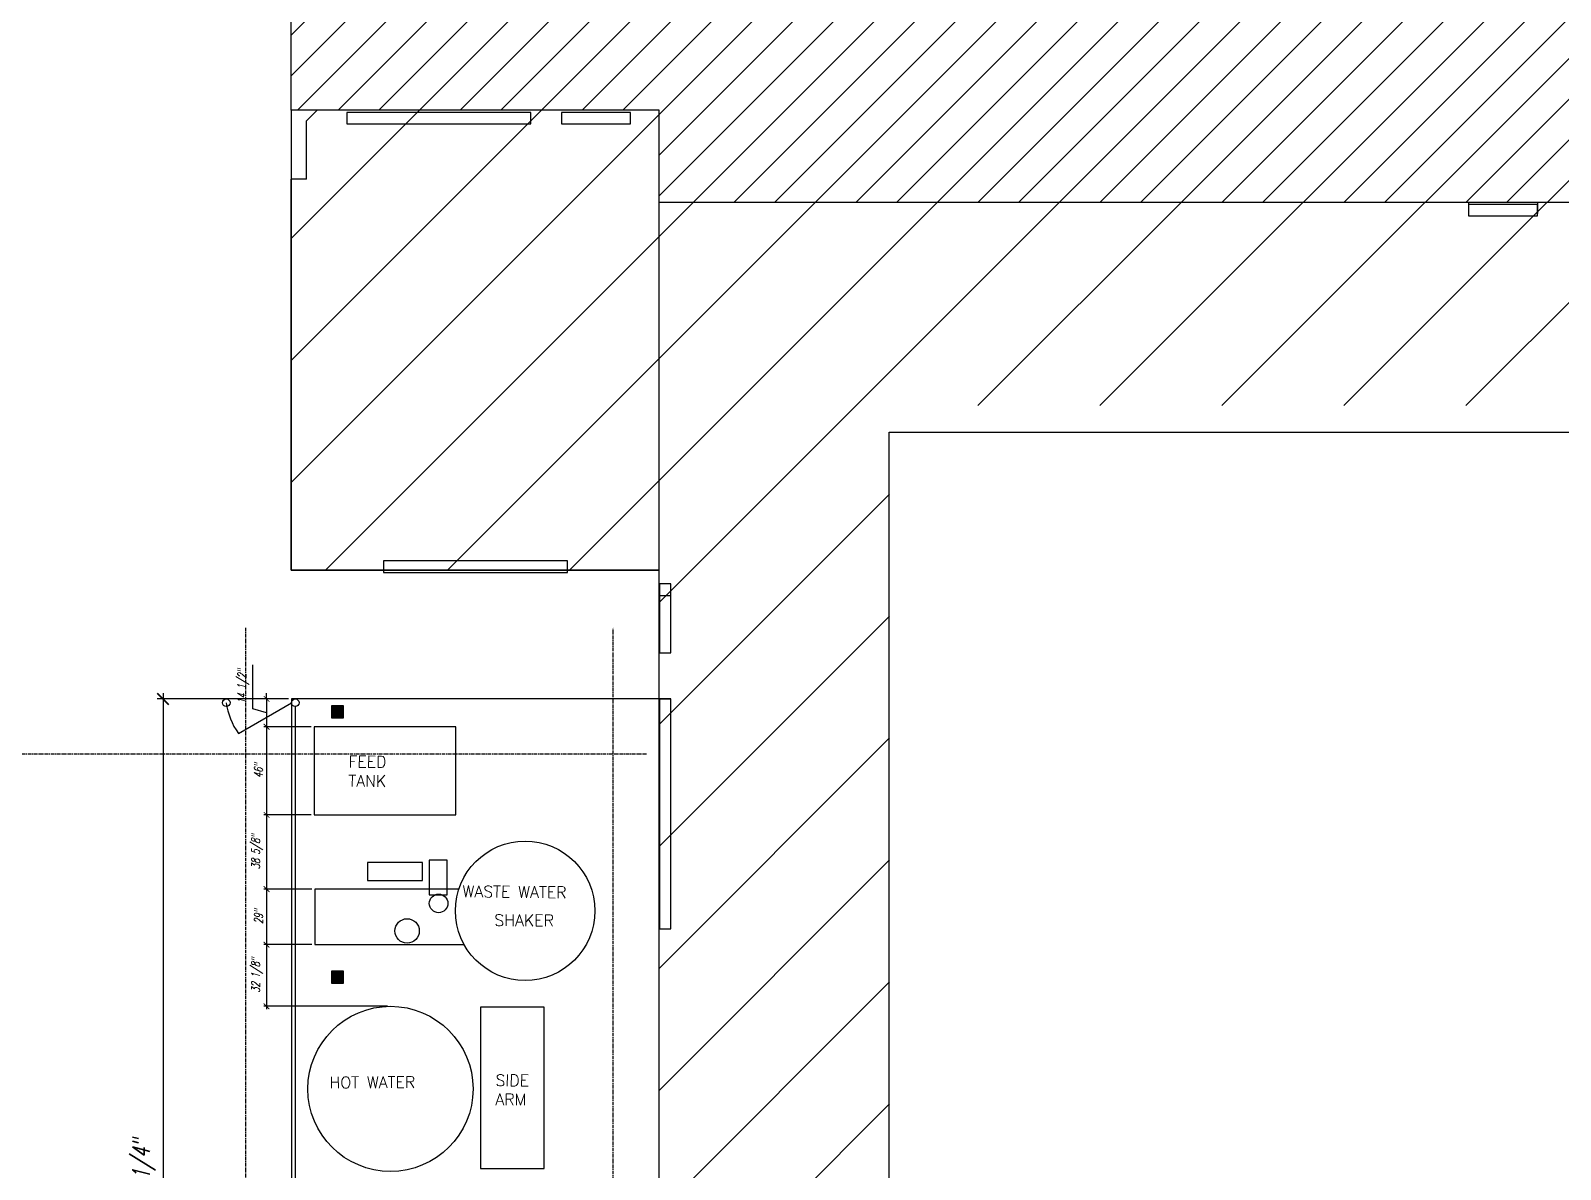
# Model space of a CAD drawing. Extents: x -13328 to 38686, y -10157 to 7853.
# Drawn here: x 24904 to 25702, y 5327 to 5921 of the extents above; entities that cross this region are included whole.
import ezdxf

# ---------------------------------------------------------------- set-up
doc = ezdxf.new("R2010")
doc.units = 0
doc.header["$LTSCALE"] = 1.5
doc.header["$MEASUREMENT"] = 0
doc.linetypes.add('CENTER', pattern=[2, 1.25, -0.25, 0.25, -0.25])
doc.layers.get('0').update_dxf_attribs({"color": 8})
doc.layers.get('DEFPOINTS').update_dxf_attribs({"color": 11})
doc.layers.add('1-AREA-BOUNDARY', color=7, linetype='Continuous', plot=False)
for name, color, linetype in [('A-BLDG-OUTLINE', 6, 'Continuous'), ('C-curb-exs', 41, 'Continuous'), ('C-fence-chain-link-exs', 30, 'FENCE_'), ('Dim-exs-condtions', 30, 'Continuous'), ('EQUIPMENT-TO-SHOW', 75, 'Continuous'), ('Grid', 8, 'CENTER'), ('Hatch-walls', 8, 'Continuous'), ('S-col', 7, 'Continuous')]:
    doc.layers.add(name, color=color, linetype=linetype)
doc.styles.add('rm-id', font='simplex.shx', dxfattribs={"height": 6})
doc.styles.add('ROMANS', font='ROMANS.shx', dxfattribs={"width": 0.7, "oblique": 15})
doc.styles.add('STANDARD_', font='txt')
doc.linetypes.add('FENCE_', pattern='A,1.5,-0.1,["X",STANDARD_,S=0.1,R=0,X=-0.05,Y=-0.05],-0.08', length=1.68)
doc.dimstyles.new('Dim48-in', dxfattribs={"dimscale": 48, "dimtxt": 0.09375, "dimasz": 0.0625, "dimexe": 0.03125, "dimexo": 0.03125, "dimgap": 0.03125, "dimtad": 1, "dimdec": 3, "dimzin": 7, "dimdsep": 46, "dimlunit": 5, "dimtxsty": 'ROMANS', "dimblk1": 'ARCHTICK', "dimblk2": 'ARCHTICK', "dimsah": 1, "dimcen": 0.125, "dimdle": 0.03125, "dimclrd": 256, "dimclre": 256, "dimclrt": 3, "dimadec": 0, "dimazin": 0, "dimtfac": 1, "dimtdec": 3, "dimtmove": 1, "dimatfit": 1, "dimldrblk": 'ARCHTICK', "dimfxl": 1, "dimfrac": 2, "dimtolj": 1, "dimtzin": 0, "dimarcsym": 0})
doc.dimstyles.new('Dim96', dxfattribs={"dimscale": 96, "dimtxt": 0.09375, "dimasz": 0.0625, "dimexe": 0.03125, "dimexo": 0.03125, "dimgap": 0.03125, "dimtad": 1, "dimdec": 3, "dimzin": 7, "dimdsep": 46, "dimlunit": 4, "dimtxsty": 'ROMANS', "dimblk1": 'ARCHTICK', "dimblk2": 'ARCHTICK', "dimsah": 1, "dimcen": 0.125, "dimdle": 0.03125, "dimclrd": 256, "dimclre": 256, "dimclrt": 3, "dimadec": 0, "dimazin": 0, "dimtfac": 1, "dimtdec": 3, "dimtmove": 1, "dimatfit": 1, "dimldrblk": 'ARCHTICK', "dimfxl": 1, "dimfrac": 2, "dimtolj": 1, "dimtzin": 0, "dimarcsym": 0})
pattern_1 = [(45, (25232.4, 4477.275), (-31.8198, 31.8198), [])]

# ---------------------------------------------------------------- blocks, each defined once
blk = doc.blocks.new('_ARCHTICK')
at = {"color": 0, "linetype": 'ByBlock', "const_width": 0.15}
blk.add_lwpolyline([(-0.5, -0.5), (0.5, 0.5)], dxfattribs=at)
blk = doc.blocks.new('*D105')
at = {"layer": 'DEFPOINTS', "color": 0, "transparency": 16777216}
for p in [(25040.4, 5572.24), (24973.41, 4895.99), (25040.4, 4895.99)]:
    blk.add_point(p, dxfattribs=at)
at = {"layer": 'Dim-exs-condtions', "lineweight": -2, "transparency": 16777216}
for p, q in [((25037.4, 5572.24), (24970.41, 5572.24)), ((24973.41, 5575.24), (24973.41, 4892.99)), ((25037.4, 4895.99), (24970.41, 4895.99))]:
    blk.add_line(p, q, dxfattribs=at)
at = {"layer": 'Dim-exs-condtions', "lineweight": -2, "transparency": 16777216, "xscale": 6, "yscale": 6, "zscale": 6}
for p, rotation in [((24973.41, 5572.24), 90), ((24973.41, 4895.99), 270)]:
    blk.add_blockref('_ARCHTICK', p, dxfattribs=dict(at, rotation=rotation))
at = {"layer": 'Dim-exs-condtions', "color": 3, "transparency": 16777216, "insert": (24963.55, 5316.7), "char_height": 9, "attachment_point": 5, "rotation": 90, "style": 'ROMANS'}
blk.add_mtext('\\A1;56\'-4 1/4"', dxfattribs=at)
blk = doc.blocks.new('*D124')
at = {"layer": 'DEFPOINTS', "color": 0, "transparency": 16777216}
for p in [(25040.4, 5572.24), (25027.43, 5557.74), (25052.22, 5557.74)]:
    blk.add_point(p, dxfattribs=at)
at = {"layer": 'Dim-exs-condtions', "lineweight": -2, "transparency": 16777216}
for p, q in [((25020.25, 5567.14), (25020.25, 5590.12)), ((25038.9, 5572.24), (25025.93, 5572.24)), ((25027.43, 5572.24), (25027.43, 5575.24)), ((25027.43, 5572.24), (25027.43, 5557.74)), ((25027.43, 5572.24), (25027.43, 5557.74)), ((25027.43, 5564.99), (25020.25, 5567.14)), ((25050.72, 5557.74), (25025.93, 5557.74)), ((25027.43, 5557.74), (25027.43, 5554.74))]:
    blk.add_line(p, q, dxfattribs=at)
at = {"layer": 'Dim-exs-condtions', "lineweight": -2, "transparency": 16777216, "xscale": 3, "yscale": 3, "zscale": 3}
for p, rotation in [((25027.43, 5572.24), 270), ((25027.43, 5557.74), 90)]:
    blk.add_blockref('_ARCHTICK', p, dxfattribs=dict(at, rotation=rotation))
at = {"layer": 'Dim-exs-condtions', "color": 3, "transparency": 16777216, "insert": (25015.33, 5578.63), "char_height": 4.5, "attachment_point": 5, "rotation": 90, "style": 'ROMANS'}
blk.add_mtext('\\A1;14 1/2"', dxfattribs=at)
blk = doc.blocks.new('*D125')
at = {"layer": 'DEFPOINTS', "color": 0, "transparency": 16777216}
for p in [(25052.22, 5557.74), (25027.43, 5511.74), (25052.22, 5511.74)]:
    blk.add_point(p, dxfattribs=at)
at = {"layer": 'Dim-exs-condtions', "lineweight": -2, "transparency": 16777216}
for p, q in [((25050.72, 5557.74), (25025.93, 5557.74)), ((25027.43, 5559.24), (25027.43, 5510.24)), ((25050.72, 5511.74), (25025.93, 5511.74))]:
    blk.add_line(p, q, dxfattribs=at)
at = {"layer": 'Dim-exs-condtions', "lineweight": -2, "transparency": 16777216, "xscale": 3, "yscale": 3, "zscale": 3}
for p, rotation in [((25027.43, 5557.74), 90), ((25027.43, 5511.74), 270)]:
    blk.add_blockref('_ARCHTICK', p, dxfattribs=dict(at, rotation=rotation))
at = {"layer": 'Dim-exs-condtions', "color": 3, "transparency": 16777216, "insert": (25023.25, 5534.74), "char_height": 4.5, "attachment_point": 5, "rotation": 90, "style": 'ROMANS'}
blk.add_mtext('\\A1;46"', dxfattribs=at)
blk = doc.blocks.new('*D126')
at = {"layer": 'DEFPOINTS', "color": 0, "transparency": 16777216}
for p in [(25052.22, 5511.74), (25027.43, 5473.08), (25052.58, 5473.08)]:
    blk.add_point(p, dxfattribs=at)
at = {"layer": 'Dim-exs-condtions', "lineweight": -2, "transparency": 16777216}
for p, q in [((25050.72, 5511.74), (25025.93, 5511.74)), ((25027.43, 5513.24), (25027.43, 5471.58)), ((25051.08, 5473.08), (25025.93, 5473.08))]:
    blk.add_line(p, q, dxfattribs=at)
at = {"layer": 'Dim-exs-condtions', "lineweight": -2, "transparency": 16777216, "xscale": 3, "yscale": 3, "zscale": 3}
for p, rotation in [((25027.43, 5511.74), 90), ((25027.43, 5473.08), 270)]:
    blk.add_blockref('_ARCHTICK', p, dxfattribs=dict(at, rotation=rotation))
at = {"layer": 'Dim-exs-condtions', "color": 3, "transparency": 16777216, "insert": (25022.5, 5492.41), "char_height": 4.5, "attachment_point": 5, "rotation": 90, "style": 'ROMANS'}
blk.add_mtext('\\A1;38 5/8"', dxfattribs=at)
blk = doc.blocks.new('*D127')
at = {"layer": 'DEFPOINTS', "color": 0, "transparency": 16777216}
for p in [(25052.58, 5473.08), (25027.43, 5444.06), (25052.58, 5444.06)]:
    blk.add_point(p, dxfattribs=at)
at = {"layer": 'Dim-exs-condtions', "lineweight": -2, "transparency": 16777216}
for p, q in [((25051.08, 5473.08), (25025.93, 5473.08)), ((25027.43, 5474.58), (25027.43, 5442.56)), ((25051.08, 5444.06), (25025.93, 5444.06))]:
    blk.add_line(p, q, dxfattribs=at)
at = {"layer": 'Dim-exs-condtions', "lineweight": -2, "transparency": 16777216, "xscale": 3, "yscale": 3, "zscale": 3}
for p, rotation in [((25027.43, 5473.08), 90), ((25027.43, 5444.06), 270)]:
    blk.add_blockref('_ARCHTICK', p, dxfattribs=dict(at, rotation=rotation))
at = {"layer": 'Dim-exs-condtions', "color": 3, "transparency": 16777216, "insert": (25023.25, 5458.57), "char_height": 4.5, "attachment_point": 5, "rotation": 90, "style": 'ROMANS'}
blk.add_mtext('\\A1;29"', dxfattribs=at)
blk = doc.blocks.new('*D128')
at = {"layer": 'DEFPOINTS', "color": 0, "transparency": 16777216}
for p in [(25052.58, 5444.06), (25027.43, 5411.89), (25092.07, 5411.89)]:
    blk.add_point(p, dxfattribs=at)
at = {"layer": 'Dim-exs-condtions', "lineweight": -2, "transparency": 16777216}
for p, q in [((25051.08, 5444.06), (25025.93, 5444.06)), ((25027.43, 5445.56), (25027.43, 5410.39)), ((25090.57, 5411.89), (25025.93, 5411.89))]:
    blk.add_line(p, q, dxfattribs=at)
at = {"layer": 'Dim-exs-condtions', "lineweight": -2, "transparency": 16777216, "xscale": 3, "yscale": 3, "zscale": 3}
for p, rotation in [((25027.43, 5444.06), 90), ((25027.43, 5411.89), 270)]:
    blk.add_blockref('_ARCHTICK', p, dxfattribs=dict(at, rotation=rotation))
at = {"layer": 'Dim-exs-condtions', "color": 3, "transparency": 16777216, "insert": (25022.5, 5427.98), "char_height": 4.5, "attachment_point": 5, "rotation": 90, "style": 'ROMANS'}
blk.add_mtext('\\A1;32 1/8"', dxfattribs=at)

msp = doc.modelspace()

# ---------------------------------------------------------------- hatches: boundary and pattern name
at = {"layer": 'Hatch-walls', "transparency": 33554684}
h = msp.add_hatch(dxfattribs=at)
h.set_pattern_fill('ANSI31', color=256, scale=120)
h.set_pattern_definition([(45, (25232.4, 4477.275), (-10.6066, 10.6066), [])])
h.paths.add_polyline_path([(25040.1851, 6323.9878), (25040.1851, 5879.4188), (25232.1851, 5879.4188), (25232.1851, 5831.4188), (26671.0844, 5831.4188), (26671.0641, 6323.9939)])
h.paths.add_polyline_path([(26550.5906, 6203.9878), (26550.5906, 5951.4188), (25352.1851, 5951.4188), (25352.1851, 5999.4188), (25160.1851, 5999.4188), (25160.1851, 6203.9878)], flags=16)
h.paths.add_polyline_path([(25740.0902, 5948.9147), (25740.0902, 6050.1647), (25702.4378, 6060.2536), (25702.4378, 5959.0036)], flags=16)
at = {"layer": 'Hatch-walls'}
h = msp.add_hatch(dxfattribs=at)
h.set_pattern_fill('ANSI31', color=256, scale=360)
h.set_pattern_definition(pattern_1)
h.paths.add_polyline_path([(25232.1851, 5831.4188), (25232.1851, 5879.4188), (25053.8216, 5879.4188), (25048.1851, 5873.7824), (25048.1851, 5843.4188), (25040.1851, 5843.4188), (25040.1851, 5639.4188), (25232.1851, 5639.4188)])
h = msp.add_hatch(dxfattribs=at)
h.set_pattern_fill('ANSI31', color=256, scale=360)
h.set_pattern_definition(pattern_1)
h.paths.add_polyline_path([(26552.3994, 5725.2787), (26552.3994, 4597.2747), (25352.3994, 4597.2747), (25352.3994, 5725.2787)], flags=16)
h.paths.add_polyline_path([(25833.779, 4858.3492), (26121.3736, 4858.3492), (26121.3736, 5015.9303), (25833.779, 5015.9303)], flags=8)
h.paths.add_polyline_path([(25655.1149, 5007.1131), (26328.7366, 5007.1131), (26328.7366, 5264.6942), (25655.1149, 5264.6942)], flags=8)
h.paths.add_polyline_path([(25422.5718, 5831.4188), (25376.7251, 5831.4188), (25376.7251, 5831.2938), (25239.3628, 5831.2835), (25239.3617, 5845.2787), (25232.3994, 5845.2787), (25232.3994, 4477.2747), (26672.3994, 4477.2747), (26672.3994, 5831.3914), (25422.5708, 5831.2973)])
at = {"layer": 'S-col', "transparency": 33554684}
h = msp.add_hatch(color=256, dxfattribs=at)
h.dxf.hatch_style = 1
h.paths.add_polyline_path([(25067.5447, 5568.6917), (25061.2541, 5568.6917), (25061.2541, 5562.4042), (25067.5447, 5562.4042)])
h = msp.add_hatch(color=256, dxfattribs=at)
h.dxf.hatch_style = 1
h.paths.add_polyline_path([(25067.5447, 5430.2901), (25061.2541, 5430.2901), (25061.2541, 5424.0026), (25067.5447, 5424.0026)])

# ---------------------------------------------------------------- linework, layer by layer
at = {"layer": '1-AREA-BOUNDARY'}
msp.add_lwpolyline([(25040.1851, 5639.4188), (25232.1851, 5639.4188), (25232.1851, 5879.4188), (25040.1851, 5879.4188)], close=True, dxfattribs=at)
at = {"layer": 'A-BLDG-OUTLINE'}
for p, q in [((25040.1851, 5879.4188), (25040.1851, 6323.9878)), ((25053.8216, 5879.4188), (25040.1851, 5879.4188)), ((25048.1851, 5873.7824), (25053.8216, 5879.4188)), ((25048.1851, 5843.4188), (25048.1851, 5873.7824)), ((25232.1851, 5879.4188), (25053.8216, 5879.4188)), ((25232.1851, 5831.4188), (25232.1851, 5879.4188)), ((25232.1851, 5831.4188), (25232.1851, 5879.4188)), ((25040.1851, 5639.4188), (25040.1851, 5843.4188)), ((25048.1851, 5843.4188), (25040.1851, 5843.4188)), ((25232.1851, 5639.4188), (25040.1851, 5639.4188))]:
    msp.add_line(p, q, dxfattribs=at)
msp.add_lwpolyline([(26672.1851, 5831.4188), (26672.3994, 4477.2747), (25232.3994, 4477.2747), (25232.1851, 5831.4188)], close=True, dxfattribs=at)
at = {"layer": 'C-curb-exs'}
for p, q in [((25232.2261, 5572.2357), (25040.3994, 5572.2357)), ((25040.3994, 5572.2357), (25040.3994, 4895.9878))]:
    msp.add_line(p, q, dxfattribs=at)
at = {"layer": 'C-fence-chain-link-exs', "ltscale": 0.5}
for p, q in [((25012.7002, 5554.2452), (25040.3987, 5570.2369)), ((25042.3994, 5568.2357), (25042.3994, 4899.9878))]:
    msp.add_line(p, q, dxfattribs=at)
for centre in [(25006.416, 5570.2371), (25042.3994, 5570.2357)]:
    msp.add_circle(centre, 2, dxfattribs=at)
at = {"layer": 'C-fence-chain-link-exs', "color": 22}
msp.add_arc((25042.0959, 5575.0273), 36, 187.6465909, 215.2596097, dxfattribs=at)
at = {"layer": 'DEFPOINTS'}
for p, q in [((25654.4113, 5831.4188), (25654.4113, 5825.4191)), ((25690.4097, 5831.4188), (25690.4097, 5825.4191)), ((25232.2167, 5626.233), (25238.3992, 5626.233)), ((25232.2223, 5596.235), (25238.3992, 5596.235)), ((25232.3994, 5572.2357), (25238.3992, 5572.2357))]:
    msp.add_line(p, q, dxfattribs=at)
for points in [[(25069.2703, 5872.2244), (25165.2703, 5872.2244), (25165.2703, 5878.2241), (25069.2703, 5878.2241)], [(25181.2703, 5872.2244), (25217.2703, 5872.2244), (25217.2703, 5878.2241), (25181.2703, 5878.2241)], [(25654.3806, 5824.2244), (25690.4097, 5824.2244), (25690.4097, 5830.2241), (25654.3806, 5830.2241)], [(26552.1851, 5711.4188), (26552.3994, 4597.2747), (25352.3994, 4597.2747), (25352.1851, 5711.4188)], [(25088.3994, 5638.2241), (25184.3994, 5638.2241), (25184.3994, 5644.2239), (25088.3994, 5644.2239)], [(25232.3994, 5596.235), (25238.3992, 5596.235), (25238.3992, 5632.233), (25232.3994, 5632.233)], [(25232.3994, 5452.241), (25238.3992, 5452.241), (25238.3992, 5572.2357), (25232.3994, 5572.2357)]]:
    msp.add_lwpolyline(points, close=True, dxfattribs=at)
at = {"layer": 'EQUIPMENT-TO-SHOW'}
for p, q in [((25127.7492, 5473.0821), (25052.5775, 5473.0821)), ((25052.5775, 5473.0821), (25052.5775, 5444.0618)), ((25052.5775, 5444.0618), (25130.4905, 5444.0618))]:
    msp.add_line(p, q, dxfattribs=at)
for points in [[(25052.2233, 5511.7438), (25126.2233, 5511.7438), (25126.2233, 5557.7438), (25052.2233, 5557.7438)], [(25080.1312, 5477.5414), (25108.7587, 5477.5414), (25108.7587, 5486.913), (25080.1312, 5486.913)], [(25112.3339, 5469.9995), (25121.5834, 5469.9995), (25121.5834, 5488.1207), (25112.3339, 5488.1207)], [(25139.0417, 5327.3275), (25172.1872, 5327.3275), (25172.1872, 5411.3776), (25139.0417, 5411.3776)]]:
    msp.add_lwpolyline(points, close=True, dxfattribs=at)
for centre, radius in [((25162.3, 5461.7062), 36.3754), ((25117.1597, 5465.5699), 4.8462), ((25100.752, 5451.234), 6.3594), ((25092.0715, 5368.8109), 43.0818)]:
    msp.add_circle(centre, radius, dxfattribs=at)
at = {"layer": 'Grid'}
for p, q in [((25016.3994, 5609.4188), (25016.3994, 4937.2531)), ((25208.1851, 4937.2531), (25208.1851, 5609.4188)), ((25225.6756, 5543.4188), (24885.1518, 5543.4188))]:
    msp.add_line(p, q, dxfattribs=at)
at = {"layer": 'S-col'}
for points in [[(25061.2541, 5562.4042), (25067.5447, 5562.4042), (25067.5447, 5568.6917), (25061.2541, 5568.6917)], [(25061.2541, 5424.0026), (25067.5447, 5424.0026), (25067.5447, 5430.2901), (25061.2541, 5430.2901)]]:
    msp.add_lwpolyline(points, close=True, dxfattribs=at)

# ---------------------------------------------------------------- texts
at = {"layer": 'EQUIPMENT-TO-SHOW', "style": 'rm-id'}
for s, rotation, p in [('WASTE WATER', 359.421245, (25129.6362, 5468.8791)), ('SHAKER', 359.6774199, (25146.2296, 5453.8331)), ('HOT WATER', 0.3406247, (25060.2641, 5369.1025))]:
    msp.add_text(s, height=6, rotation=rotation, dxfattribs=at).set_placement(p)
at = {"layer": 'EQUIPMENT-TO-SHOW', "char_height": 6, "width": 49.428927, "attachment_point": 1, "rotation": 359.6054156, "style": 'rm-id'}
for s, insert in [('FEED \\PTANK', (25070.1878, 5542.5655)), ('SIDE \\PARM', (25146.8999, 5376.3494))]:
    msp.add_mtext(s, dxfattribs=dict(at, insert=insert))

# ---------------------------------------------------------------- dimensions: what is measured, and where the dimension line sits
at = {"layer": 'Dim-exs-condtions'}
for base, p1, p2, picture, middle in [((25027.4326, 5557.7438), (25040.3994, 5572.2357), (25052.2233, 5557.7438), '*D124', (25015.3254, 5568.6433)), ((25027.4326, 5511.7438), (25052.2233, 5557.7438), (25052.2233, 5511.7438), '*D125', (25023.254, 5534.7438)), ((25027.4326, 5473.0821), (25052.2233, 5511.7438), (25052.5775, 5473.0821), '*D126', (25022.504, 5492.413)), ((25027.4326, 5444.0618), (25052.5775, 5473.0821), (25052.5775, 5444.0618), '*D127', (25023.254, 5458.572)), ((25027.4326, 5411.8927), (25052.5775, 5444.0618), (25092.0715, 5411.8927), '*D128', (25022.504, 5427.9772))]:
    dim = msp.add_linear_dim(base=base, p1=p1, p2=p2, angle=90, dimstyle='Dim48-in', override={"dimpost": '"'}, dxfattribs=at)
    dim.commit()
    dim.dimension.update_dxf_attribs({"geometry": picture, "text_midpoint": middle})
dim = msp.add_linear_dim(base=(24973.4081, 4895.9878), p1=(25040.3994, 5572.2357), p2=(25040.3994, 4895.9878), angle=90, dimstyle='Dim96', dxfattribs=at)
dim.commit()
dim.dimension.update_dxf_attribs({"geometry": '*D105', "text_midpoint": (24973.4081, 5316.6964), "dimtype": 160})

doc.saveas('drawing.dxf')
